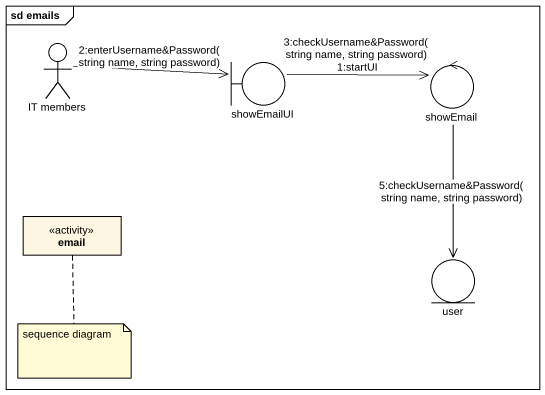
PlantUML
@startuml
mainframe sd emails
allowmixing
hide circle
hide empty members
actor "IT members" as IT_members
boundary showEmailUI
control showEmail
class email <<activity>>
entity user
IT_members -right-> showEmailUI : 2:enterUsername&Password(string name, string password)
showEmailUI -right-> showEmail : 3:checkUsername&Password(string name, string password) 1:startUI
showEmail --> user : 5:checkUsername&Password(string name, string password)
note bottom of email : sequence diagram
@enduml
